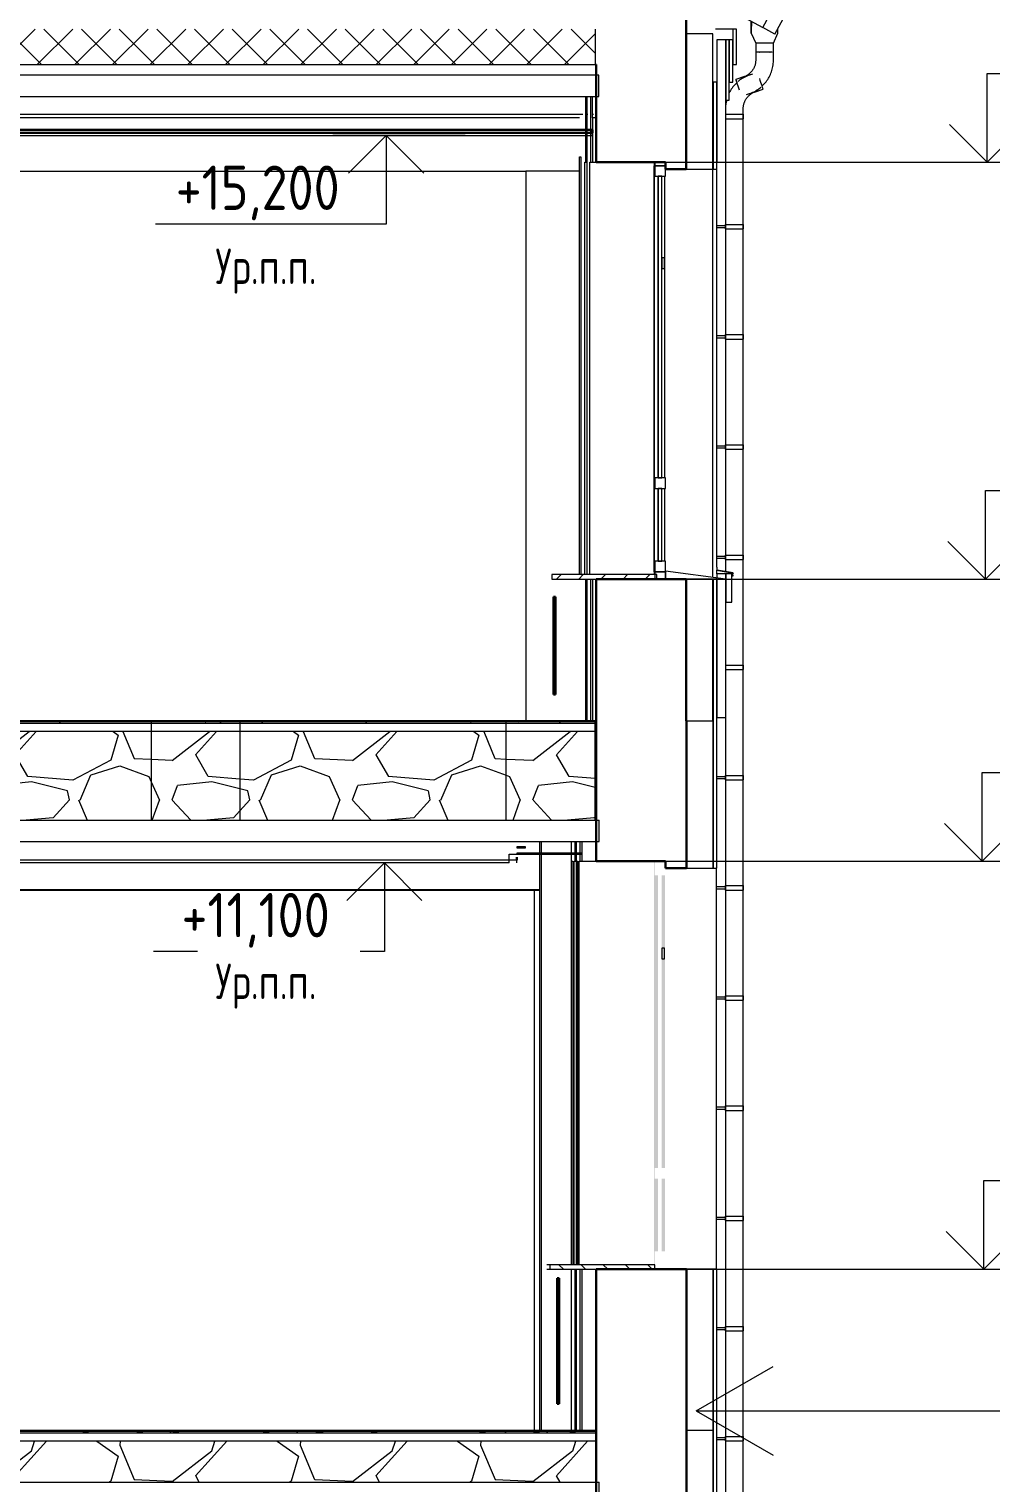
# Model space of a CAD drawing. Header units: millimetres. Extents: x -3929 to 624051, y 52832 to 514950.
# Drawn here: x 608734 to 614151, y 120351 to 128546 of the extents above; entities that cross this region are included whole.
import ezdxf

# ---------------------------------------------------------------- set-up
doc = ezdxf.new("R2010")
doc.units = ezdxf.units.MM
for name, color, linetype, lineweight in [('_ Окна', 7, 'Continuous', 9), ('Аннотация', 7, 'Continuous', 18), ('Антураж', 7, 'Continuous', 18), ('Каркас', 7, 'Continuous', 18), ('Обобщенные модели', 7, 'Continuous', 18), ('Ограждение', 7, 'Continuous', 9), ('Окна', 7, 'Continuous', 9), ('Отметки', 7, 'Continuous', 9), ('Перекрытие', 7, 'Continuous', 18), ('Потолки', 7, 'Continuous', 9), ('Стены внутренние', 7, 'Continuous', 18), ('Стены наружные', 7, 'Continuous', 18), ('Стены несущие', 7, 'Continuous', 30), ('Стены отделка', 7, 'Continuous', 30), ('Стены штриховка', 7, 'Continuous', 9), ('ШТРИХОВКА', 252, 'Continuous', 15)]:
    doc.layers.add(name, color=color, linetype=linetype, lineweight=lineweight)
doc.layers.add('Линии', color=7, linetype='Continuous', lineweight=9, true_color=0x00a600)
doc.styles.add('GOST Common_1', font='GOST_Common.ttf', dxfattribs={"width": 0.9, "height": 250})
doc.styles.add('GOST Common_3', font='GOST_Common.ttf', dxfattribs={"width": 0.8, "height": 350})
pattern_1 = [(228.013, (581522.45, 122161.93), (-8127.96659, -9144.02968), [136.69, -13532.193]), (184.97, (581431.013, 122060.333), (12191.995474, 1016.05502), [234.562, -23221.62]), (132.51, (581197.333, 122040.01), (10159.91241, -11176.07977), [165.393, -16373.89]), (267.274, (580801.093, 121786.013), (1015.889526, 20320.00577), [213.602, -21146.575]), (292.834, (580790.933, 121572.653), (-5080.074175, 12191.97012), [209.453, -20735.923]), (357.274, (580872.213, 121379.613), (-20320.00577, 1015.889526), [213.602, -21146.575]), (37.694, (581085.573, 121369.453), (-13208.042725, -10159.944606), [282.477, -27965.247]), (72.255, (581309.093, 121542.173), (7112.12749, 22351.9589), [266.688, -26402.102]), (121.43, (581390.373, 121796.173), (-8128.10005, 13207.93827), [214.325, -21218.218]), (175.236, (581278.61, 121979.05), (11175.99406, -1016.06972), [244.685, -11989.575]), (222.397, (581034.773, 121999.373), (-12192.085586, -11175.907293), [316.431, -31326.709]), (138.814, (581806.93, 121775.85), (-7111.99222, 6096.00977), [108.002, -10692.226]), (171.469, (581725.653, 121846.973), (13207.991535, -2032.05404), [205.473, -20341.855]), (225, (581522.45, 121877.45), (1e-13, -1016), [143.684, -1293.157]), (203.199, (581451.33, 121999.37), (5079.98556, 2032.0367), [77.377, -7660.25]), (291.801, (581380.21, 121968.9), (-1015.9787, 3048.0072), [109.426, -5361.9]), (30.964, (581420.85, 121867.3), (3047.9913, 2032.0134), [177.728, -5746.52]), (161.565, (581573.25, 121958.73), (2031.999, -1016.0024), [128.515, -3084.36]), (16.39, (580790.933, 121968.89), (10159.97517, 3048.08119), [180.035, -17823.53]), (70.346, (580963.65, 122019.69), (-4064.03389, -11175.98797), [151.04, -14952.887]), (293.199, (581573.25, 122161.93), (-2032.0367, 5079.98556), [154.752, -7582.873]), (343.61, (581634.213, 122019.69), (-10159.97517, 3048.08119), [180.035, -17823.53]), (339.444, (580790.93, 121338.97), (-5080.0015, 2031.99615), [173.614, -8507.094]), (294.775, (580953.49, 121278.01), (-5079.97321, 11176.01259), [145.47, -14401.437]), (66.801, (581583.41, 121145.93), (2032.0367, 5079.98556), [154.752, -7582.873]), (17.354, (581644.373, 121288.17), (-13208.00149, -4063.99474), [170.313, -16860.95]), (69.444, (581085.57, 121145.93), (-2031.99615, -5080.0015), [86.807, -8593.9]), (101.31, (581522.45, 121145.93), (-1016.0048, 4063.999), [51.806, -5128.797]), (165.964, (581512.3, 121196.73), (3048.0036, -1015.9877), [209.453, -3979.62]), (186.009, (581309.093, 121247.53), (10159.99987, 1015.99979), [194.107, -19216.546]), (303.69, (581420.85, 121775.85), (-1015.9976, 2032.0017), [146.53, -3516.71]), (353.157, (581502.133, 121653.933), (17271.99206, -2032.068835), [255.823, -25326.404]), (60.945, (581756.13, 121623.45), (-4064.04974, -7111.97225), [104.603, -10355.757]), (90, (581806.9, 121714.9), (-1016, 1016), [60.96, -955.04]), (120.256, (581288.77, 121278.01), (4063.94492, -7112.03103), [141.147, -13973.576]), (48.013, (581217.65, 121399.93), (8127.96659, 9144.02968), [273.377, -13395.505]), (0, (581400.5, 121603.1), (1016, 1016), [264.16, -751.84]), (325.305, (581664.69, 121603.13), (-10160.01873, 7111.97318), [160.644, -15903.726]), (254.055, (581796.77, 121511.69), (-1015.9713, -4064.0072), [147.932, -7248.66]), (207.646, (581756.133, 121369.453), (-19303.995784, -10160.00796), [240.858, -23844.986]), (175.426, (581542.773, 121257.693), (-13207.99929, 1016.01778), [254.812, -25226.339])]
pattern_2 = [(0, (580790.93, 121145.93), (406.4, 101.6), [33.528, -271.272, 33.528, -271.272, -1625.6]), (0, (580790.93, 121145.93), (406.4, 101.6), [-609.6, 33.528, -576.072, 33.528, -271.272, -711.2]), (0, (580790.93, 121145.93), (406.4, 101.6), [-1524, 33.528, -169.672, 33.528, -474.472]), (120, (580943.33, 121196.73), (-291.18818, 301.15272), [33.528, -271.272, 33.528, -271.272, -1625.6]), (120, (580943.33, 121196.73), (-291.18818, 301.15272), [-609.6, 33.528, -576.072, 33.528, -271.272, -711.2]), (120, (580943.33, 121196.73), (-291.18818, 301.15272), [-1524, 33.528, -169.672, 33.528, -474.472]), (240, (580994.13, 121399.93), (-115.21182, -402.75272), [33.528, -271.272, 33.528, -271.272, -1625.6]), (240, (580994.13, 121399.93), (-115.21182, -402.75272), [-609.6, 33.528, -576.072, 33.528, -271.272, -711.2]), (240, (580994.13, 121399.93), (-115.21182, -402.75272), [-1524, 33.528, -169.672, 33.528, -474.472])]
pattern_3 = [(0, (580790.93, 121145.93), (0, 124.95), []), (315, (580790.93, 121145.93), (124.95, 0), [176.706, -176.706]), (45, (580790.93, 121145.93), (124.95, 0), [176.706, -176.706])]

# ---------------------------------------------------------------- blocks, each defined once
blk = doc.blocks.new('Водосток - Тип 1 _карниз больше 490мм_-5168659-Разрез 1-1')
at = {"layer": 'Обобщенные модели'}
for p, q in [((55953.4, 15777.7), (55978.4, 15719.8)), ((56078.4, 15719.8), (56103.4, 15777.7)), ((55978.4, 15719.8), (55978.4, 15669.8)), ((56078.4, 15719.8), (55978.4, 15719.8)), ((55978.4, 15669.8), (55978.4, 15625.1)), ((55983.2, 15669.8), (55978.4, 15669.8)), ((55997.3, 15669.8), (55985.3, 15669.8)), ((55997.5, 15669.8), (55999.2, 15669.8)), ((56017.6, 15669.8), (55999.1, 15669.8)), ((56017.7, 15669.8), (56019.2, 15669.8)), ((56038.4, 15669.8), (56019.2, 15669.8)), ((56038.3, 15669.8), (56039.9, 15669.8)), ((56058.3, 15669.8), (56039.9, 15669.8)), ((56058.2, 15669.8), (56059.9, 15669.8)), ((56071.9, 15669.8), (56060.1, 15669.8)), ((56072.3, 15669.8), (56073.6, 15669.8)), ((56078.4, 15669.8), (56074, 15669.8)), ((56078.4, 15669.8), (56078.4, 15719.8)), ((56078.4, 15625.1), (56078.4, 15669.8)), ((55960.6, 15546.6), (55866.8, 15516.2)), ((55909.3, 15530), (55866.8, 15516.2)), ((55960.6, 15546.6), (55946.6, 15542.1)), ((55926.7, 15430.5), (56020, 15460.8)), ((55926.7, 15430.5), (55940.2, 15434.9)), ((55977.5, 15447), (56020, 15460.8)), ((55908.4, 15307.2), (55908.4, 15351.9)), ((55808.3, 15319.7), (55910.4, 15319.7)), ((55808.3, 15294.7), (55910.4, 15294.7)), ((55908.4, 4777.6), (55908.4, 15307.2)), ((55910.4, 15294.7), (55910.4, 15319.7)), ((55808.4, 15050), (55808.4, 12742.3)), ((55808.4, 14691.1), (55756.7, 14691.1)), ((55756.7, 14681.1), (55808.4, 14681.1)), ((55806.4, 14698.6), (55806.4, 14673.6)), ((55806.4, 14698.6), (55910.4, 14698.6)), ((55806.4, 14673.6), (55910.4, 14673.6)), ((55910.4, 14673.6), (55910.4, 14698.6)), ((55808.4, 14070), (55756.7, 14070)), ((55756.7, 14060), (55808.4, 14060)), ((55806.4, 14077.5), (55806.4, 14052.5)), ((55806.4, 14077.5), (55910.4, 14077.5)), ((55806.4, 14052.5), (55910.4, 14052.5)), ((55910.4, 14052.5), (55910.4, 14077.5)), ((55808.4, 13448.9), (55756.7, 13448.9)), ((55806.4, 13456.4), (55806.4, 13431.4)), ((55806.4, 13456.4), (55910.4, 13456.4)), ((55910.4, 13431.4), (55910.4, 13456.4)), ((55756.7, 13438.9), (55808.4, 13438.9)), ((55806.4, 13431.4), (55910.4, 13431.4)), ((55808.4, 12827.8), (55756.7, 12827.8)), ((55756.7, 12817.8), (55808.4, 12817.8)), ((55806.4, 12835.3), (55806.4, 12810.3)), ((55806.4, 12835.3), (55910.4, 12835.3)), ((55806.4, 12810.3), (55910.4, 12810.3)), ((55910.4, 12810.3), (55910.4, 12835.3)), ((55808.3, 12214.2), (55910.4, 12214.2)), ((55910.4, 12189.2), (55910.4, 12214.2)), ((55808.3, 12189.2), (55910.4, 12189.2)), ((55808.4, 11920), (55808.4, 4792)), ((55808.4, 11585.6), (55759.5, 11585.6)), ((55759.5, 11575.6), (55808.4, 11575.6)), ((55806.4, 11593.1), (55806.4, 11568.1)), ((55806.4, 11593.1), (55910.4, 11593.1)), ((55806.4, 11568.1), (55910.4, 11568.1)), ((55910.4, 11568.1), (55910.4, 11593.1)), ((55808.4, 10964.5), (55756.6, 10964.5)), ((55756.6, 10954.5), (55808.4, 10954.5)), ((55806.4, 10972), (55806.4, 10947)), ((55806.4, 10972), (55910.4, 10972)), ((55806.4, 10947), (55910.4, 10947)), ((55910.4, 10947), (55910.4, 10972)), ((55808.4, 10343.3), (55756.6, 10343.3)), ((55756.6, 10333.3), (55808.4, 10333.3)), ((55806.4, 10350.8), (55806.4, 10325.8)), ((55806.4, 10350.8), (55910.4, 10350.8)), ((55806.4, 10325.8), (55910.4, 10325.8)), ((55910.4, 10325.8), (55910.4, 10350.8)), ((55808.4, 9722.2), (55756.6, 9722.2)), ((55756.6, 9712.2), (55808.4, 9712.2)), ((55806.4, 9729.7), (55806.4, 9704.7)), ((55806.4, 9729.7), (55910.4, 9729.7)), ((55806.4, 9704.7), (55910.4, 9704.7)), ((55910.4, 9704.7), (55910.4, 9729.7)), ((55808.4, 9101.1), (55756.6, 9101.1)), ((55806.4, 9108.6), (55806.4, 9083.6)), ((55806.4, 9108.6), (55910.4, 9108.6)), ((55910.4, 9083.6), (55910.4, 9108.6)), ((55756.6, 9091.1), (55808.4, 9091.1)), ((55806.4, 9083.6), (55910.4, 9083.6)), ((55808.4, 8480), (55759.5, 8480)), ((55759.5, 8470), (55808.4, 8470)), ((55806.4, 8487.5), (55806.4, 8462.5)), ((55806.4, 8487.5), (55910.4, 8487.5)), ((55806.4, 8462.5), (55910.4, 8462.5)), ((55910.4, 8462.5), (55910.4, 8487.5)), ((55808.4, 7858.9), (55759.5, 7858.9)), ((55759.5, 7848.9), (55808.4, 7848.9)), ((55806.4, 7866.4), (55806.4, 7841.4)), ((55806.4, 7866.4), (55910.4, 7866.4)), ((55806.4, 7841.4), (55910.4, 7841.4)), ((55910.4, 7841.4), (55910.4, 7866.4))]:
    blk.add_line(p, q, dxfattribs=at)
at = {"layer": 'Обобщенные модели', "flags": 128}
for points in [[(55978.4, 15625.1), (55978.3, 15621.1), (55978.1, 15617.1), (55977.7, 15613.1), (55977.1, 15609.2), (55976.4, 15605.2), (55975.5, 15601.3), (55974.5, 15597.4), (55973.3, 15593.6), (55972, 15589.9), (55970.5, 15586.1), (55968.9, 15582.5), (55967.1, 15578.9), (55965.2, 15575.4), (55963.1, 15572), (55960.9, 15568.6), (55958.6, 15565.4), (55956.1, 15562.2), (55953.6, 15559.1), (55950.9, 15556.2), (55948.1, 15553.3), (55945.1, 15550.6), (55942.1, 15548), (55939, 15545.5), (55935.7, 15543.2), (55932.4, 15540.9), (55929, 15538.8), (55925.5, 15536.9), (55922, 15535.1), (55918.3, 15533.4), (55914.6, 15531.9), (55910.9, 15530.5), (55909.3, 15530)], [(56015.3, 15479.3), (56021, 15484.9), (56026.5, 15490.7), (56031.8, 15496.8), (56036.8, 15503), (56041.6, 15509.4), (56046.1, 15516), (56050.3, 15522.8), (56054.2, 15529.8), (56057.9, 15536.9), (56061.3, 15544.1), (56064.4, 15551.5), (56067.2, 15559), (56069.7, 15566.6), (56071.8, 15574.3), (56073.7, 15582.1), (56075.3, 15589.9), (56076.5, 15597.8), (56077.5, 15605.8), (56078.1, 15613.8), (56078.4, 15621.8), (56078.4, 15625.1)], [(55872.7, 15498.8), (55871.5, 15497.7), (55865.7, 15492.1), (55860.2, 15486.2), (55855, 15480.2), (55850, 15474), (55845.2, 15467.5), (55840.7, 15460.9), (55836.5, 15454.1), (55832.6, 15447.2), (55829.5, 15441.3)], [(55946.6, 15542.1), (55939, 15539.5), (55931.6, 15536.5), (55924.3, 15533.3), (55917.1, 15529.8), (55910, 15526), (55903.1, 15522), (55896.4, 15517.6), (55889.9, 15513), (55883.5, 15508.1), (55879.5, 15504.8)], [(55908.4, 15351.9), (55908.5, 15355.9), (55908.7, 15359.9), (55909.1, 15363.9), (55909.7, 15367.8), (55910.4, 15371.8), (55911.3, 15375.7), (55912.3, 15379.5), (55913.5, 15383.3), (55914.8, 15387.1), (55916.3, 15390.8), (55917.9, 15394.5), (55919.7, 15398.1), (55921.6, 15401.6), (55923.7, 15405), (55925.9, 15408.3), (55928.2, 15411.6), (55930.6, 15414.8), (55933.2, 15417.8), (55935.9, 15420.8), (55938.7, 15423.6), (55941.6, 15426.3), (55944.7, 15429), (55947.8, 15431.4), (55951, 15433.8), (55954.4, 15436), (55957.8, 15438.1), (55961.3, 15440.1), (55964.8, 15441.9), (55968.5, 15443.6), (55972.2, 15445.1), (55975.9, 15446.5), (55977.5, 15447)], [(55940.2, 15434.9), (55947.8, 15437.5), (55955.2, 15440.4), (55962.5, 15443.6), (55969.7, 15447.1), (55976.8, 15450.9), (55983.6, 15455), (55990.4, 15459.4), (55996.9, 15464), (56003.2, 15468.8), (56007.7, 15472.5)], [(55814.3, 15400), (55813.1, 15394.9), (55811.5, 15387), (55810.3, 15379.1), (55809.5, 15372.7)]]:
    blk.add_lwpolyline(points, dxfattribs=at)
at = {"layer": 'Обобщенные модели'}
for centre, start_param, end_param in [((55882.2, 15468.6), 0, 0.910772), ((55882.2, 15468.6), 0, 0.910772), ((55882.2, 15468.6), 4.44809, 6.280686), ((55882.2, 15468.6), 4.44809, 6.280686), ((56004.5, 15508.4), 3.141593, 4.971689), ((56004.5, 15508.4), 3.141593, 4.971689)]:
    blk.add_ellipse(centre, major_axis=(-15.5, 47.6), ratio=0.007692, start_param=start_param, end_param=end_param, dxfattribs=at)
for points, knots in [([(55953.4, 15777.7), (55953.4, 15778.1), (55953.3, 15779.2), (55953.3, 15781.2), (55953.2, 15782.6), (55953.2, 15783.8), (55953.2, 15785.1), (55953.2, 15787.1), (55953.2, 15789.9), (55953.1, 15792.9), (55953.1, 15795.4), (55953.1, 15797.3), (55953.1, 15799.2), (55953.1, 15801.8), (55953, 15805.1), (55953, 15809.3), (55953, 15813.5), (55953, 15817.7), (55952.9, 15822.1), (55952.9, 15826.4), (55952.9, 15832.3), (55952.8, 15838.1), (55952.8, 15842.4), (55952.8, 15843.6)], [-0.9966105, -0.9966105, -0.9966105, -0.9966105, -0.9375, -0.90625, -0.890625, -0.875, -0.859375, -0.84375, -0.8125, -0.78125, -0.765625, -0.75, -0.734375, -0.71875, -0.6875, -0.65625, -0.625, -0.59375, -0.5625, -0.53125, -0.5, -0.4375, -0.4112337, -0.4112337, -0.4112337, -0.4112337]), ([(55954, 15843), (55954, 15841.9), (55953.9, 15837.9), (55953.9, 15832.3), (55953.9, 15826.4), (55953.9, 15822.1), (55953.8, 15817.7), (55953.8, 15813.5), (55953.8, 15809.3), (55953.7, 15805.1), (55953.7, 15801.8), (55953.7, 15799.2), (55953.7, 15797.3), (55953.7, 15795.4), (55953.7, 15792.9), (55953.6, 15789.9), (55953.6, 15787.1), (55953.6, 15785.1), (55953.6, 15783.8), (55953.5, 15782.6), (55953.5, 15781.2), (55953.5, 15779.1), (55953.4, 15778), (55953.4, 15777.6)], [-0.5844348, -0.5844348, -0.5844348, -0.5844348, -0.5625, -0.5, -0.46875, -0.4375, -0.40625, -0.375, -0.34375, -0.3125, -0.28125, -0.265625, -0.25, -0.234375, -0.21875, -0.1875, -0.15625, -0.140625, -0.125, -0.109375, -0.09375, -0.0625, 0, 0, 0, 0]), ([(56103.4, 15777.6), (56103.4, 15778), (56103.5, 15779.1), (56103.5, 15781.2), (56103.5, 15782.6), (56103.6, 15783.8), (56103.6, 15785.1), (56103.6, 15787.1), (56103.6, 15789.9), (56103.6, 15792.9), (56103.7, 15795.4), (56103.7, 15797.3), (56103.7, 15799.2), (56103.7, 15801.4), (56103.7, 15803), (56103.7, 15803.9)], [-1, -1, -1, -1, -0.9375, -0.90625, -0.890625, -0.875, -0.859375, -0.84375, -0.8125, -0.78125, -0.765625, -0.75, -0.734375, -0.71875, -0.6968623, -0.6968623, -0.6968623, -0.6968623])]:
    blk.add_open_spline(points, degree=3, knots=knots, dxfattribs=at)
blk = doc.blocks.new('окно трехпол с фрамугой - 1800 и 1820х2300_h___нов_ ок15-4643953-Разрез 1-1')
at = {"layer": 'Окна', "lineweight": 18, "true_color": 0x383e42}
for points in [[(55406.6, 8835), (55409.5, 8835), (55409.5, 8850), (55406.7, 8850), (55406.7, 11090), (55409.5, 11090), (55409.5, 11110), (55406.5, 11110), (55406.5, 8835)], [(55409.5, 8850), (55409.5, 8910), (55407.2, 8910), (55407.2, 9320), (55409.5, 9320), (55409.5, 9380), (55407.2, 9380), (55407.2, 11030), (55409.5, 11030), (55409.5, 11090), (55406.7, 11090), (55406.7, 8850)]]:
    blk.add_hatch(color=250, dxfattribs=at).paths.add_polyline_path(points)
h = blk.add_hatch(color=250, dxfattribs=at)
h.paths.add_polyline_path([(55407.2, 8910), (55427.2, 8910), (55427.2, 9320), (55407.2, 9320), (55407.2, 9066.6)])
h.paths.add_polyline_path([(55449.5, 8910), (55467.2, 8910), (55467.2, 9320), (55449.5, 9320), (55449.5, 9030.8)])
h.paths.add_polyline_path([(55427.2, 9380), (55427.2, 11030), (55407.2, 11030), (55407.2, 9380), (55409.5, 9380)])
h.paths.add_polyline_path([(55467.2, 9380), (55467.2, 11030), (55449.5, 11030), (55449.5, 10620.1), (55465.5, 10620.1), (55465.5, 10560), (55449.5, 10560), (55449.5, 9380)])
blk = doc.blocks.new('окно трехпол с фрамугой - 1800-2290_h___нов_ ок-19-2116869-Разрез 1-1')
at = {"layer": '_ Окна'}
for p, q in [((55409.5, 15050), (55409.5, 15030)), ((55469.5, 15050), (55409.5, 15050)), ((55409.5, 15030), (55469.5, 15030)), ((55469.5, 15030), (55469.5, 15050)), ((55429.5, 14970), (55429.5, 13270)), ((55449.5, 14970), (55429.5, 14970)), ((55449.5, 13270), (55449.5, 14970)), ((55429.5, 13270), (55449.5, 13270)), ((55429.5, 13210), (55429.5, 12800)), ((55449.5, 13210), (55429.5, 13210)), ((55449.5, 12800), (55449.5, 13210)), ((55429.5, 12800), (55449.5, 12800)), ((55409.5, 12740), (55409.5, 12700)), ((55469.5, 12740), (55409.5, 12740)), ((55809.5, 12700), (55469.5, 12745)), ((55469.5, 12745), (55469.5, 12700)), ((55469.5, 12700), (55469.5, 12740)), ((55409.5, 12700), (55469.5, 12700)), ((55469.5, 12700), (55809.5, 12700))]:
    blk.add_line(p, q, dxfattribs=at)
at = {"layer": '_ Окна', "lineweight": 18}
for p, q in [((55469.5, 15030), (55409.5, 15030)), ((55409.5, 15030), (55409.5, 14970)), ((55469.5, 14970), (55469.5, 15030)), ((55409.5, 14970), (55469.5, 14970)), ((55469.5, 13270), (55409.5, 13270)), ((55409.5, 13270), (55409.5, 13210)), ((55409.5, 13210), (55469.5, 13210)), ((55469.5, 13210), (55469.5, 13270)), ((55469.5, 12800), (55409.5, 12800)), ((55409.5, 12800), (55409.5, 12740)), ((55469.5, 12740), (55469.5, 12800)), ((55409.5, 12740), (55469.5, 12740))]:
    blk.add_line(p, q, dxfattribs=at)
at = {"layer": 'Окна'}
for p, q in [((55406.5, 15050), (55406.5, 12725)), ((55406.7, 15030), (55409.5, 15030)), ((55406.7, 15030), (55406.7, 12740)), ((55406.7, 12740), (55406.7, 15030)), ((55406.7, 15030), (55409.5, 15030)), ((55407.2, 14970), (55407.2, 13270)), ((55409.5, 14970), (55407.2, 14970)), ((55427.2, 14970), (55427.2, 13270)), ((55467.2, 13270), (55467.2, 14970)), ((55409.5, 13270), (55407.2, 13270)), ((55407.2, 13210), (55407.2, 12800)), ((55409.5, 13210), (55407.2, 13210)), ((55427.2, 13210), (55427.2, 12800)), ((55467.2, 12800), (55467.2, 13210)), ((55407.2, 12800), (55409.5, 12800)), ((55409.5, 12740), (55406.7, 12740)), ((55409.5, 12740), (55406.7, 12740))]:
    blk.add_line(p, q, dxfattribs=at)
blk = doc.blocks.new('Окна 4 - Окна 3-2466859-Разрез 1-1')
at = {"layer": '_ Окна', "lineweight": 18}
for p, q in [((55465.5, 10620.1), (55449.5, 10620.1)), ((55449.5, 10620.1), (55449.5, 10560)), ((55465.5, 10560), (55465.5, 10620.1)), ((55449.5, 10560), (55465.5, 10560))]:
    blk.add_line(p, q, dxfattribs=at)
blk = doc.blocks.new('Окна 23 - Окна 3-2506946-Разрез 1-1')
at = {"layer": '_ Окна', "lineweight": 18}
for p, q in [((55465.5, 14510.1), (55449.5, 14510.1)), ((55449.5, 14510.1), (55449.5, 14450)), ((55465.5, 14450), (55465.5, 14510.1)), ((55449.5, 14450), (55465.5, 14450))]:
    blk.add_line(p, q, dxfattribs=at)
blk = doc.blocks.new('Ограждение - Ограждение-4668558-Разрез 1-1')
at = {"layer": 'Ограждение', "true_color": 0x373f43}
for points in [[(55759.5, 12750), (55759.5, 12767.4), (55756.7, 12767.2), (55756.7, 12750)], [(55851.3, 12717.7), (55848.4, 12718.7), (55844.5, 12717.7)]]:
    blk.add_hatch(color=149, dxfattribs=at).paths.add_polyline_path(points)
at = {"layer": 'Ограждение', "lineweight": 18}
for p, q in [((55760.5, 12767.4), (55759.5, 12767.4)), ((55759.5, 12767.4), (55759.5, 12750)), ((55759.5, 12750), (55851, 12733.9)), ((55760.5, 12750.7), (55760.5, 12767.4)), ((55852.3, 12734.6), (55760.5, 12750.7)), ((55851, 12733.9), (55846.7, 12721.5)), ((55846.7, 12721.5), (55851, 12720)), ((55848, 12722.1), (55852.3, 12734.6)), ((55852.3, 12720.6), (55848, 12722.1)), ((55848.8, 12719.7), (55848.4, 12718.7)), ((55848.4, 12718.7), (55851.3, 12717.7)), ((55850.7, 12719), (55848.8, 12719.7)), ((55851, 12720), (55850.7, 12719)), ((55851.3, 12717.7), (55852.3, 12720.6))]:
    blk.add_line(p, q, dxfattribs=at)
at = {"layer": 'Ограждение'}
for p, q in [((55844.5, 12720), (55851, 12720)), ((55844.5, 12717.7), (55851.3, 12717.7)), ((55848.5, 12719), (55850.7, 12719)), ((55849.2, 12720.6), (55852.3, 12720.6))]:
    blk.add_line(p, q, dxfattribs=at)
blk = doc.blocks.new('Антураж 16 - Антураж 16-5664382-Разрез 1-1')
at = {"layer": 'Антураж'}
for p, q in [((54456.5, 16662.5), (54454.1, 16658.1)), ((55636.4, 16015.6), (54454.1, 16658.1)), ((54456.5, 16662.5), (55639, 16019.9)), ((55628.8, 16025.5), (55698, 16152.9)), ((55708, 16147.4), (55636.4, 16015.6)), ((55698, 16152.9), (55642.9, 16182.8)), ((55708, 16147.4), (55698, 16152.9)), ((55721.6, 16140.1), (55708, 16147.4)), ((55642.8, 16017.8), (55709.6, 16140.9)), ((55711.2, 16134.3), (55708.8, 16129.9)), ((55708.8, 16129.9), (55714.4, 16126.9)), ((55709.6, 16140.9), (55715.2, 16137.8)), ((55712.8, 16133.4), (55711.2, 16134.3)), ((55715.2, 16137.8), (55712.8, 16133.4)), ((55714.4, 16126.9), (55721.6, 16140.1)), ((55869.1, 16042.8), (55714.4, 16126.9)), ((55876.3, 16056), (55721.6, 16140.1)), ((55636.4, 16015.6), (55644.4, 16011.3)), ((55646.8, 16015.7), (55642.8, 16017.8)), ((55644.4, 16011.3), (55646.8, 16015.7)), ((55644.4, 16011.3), (55799.1, 15927.2)), ((55801.5, 15931.6), (55646.8, 16015.7)), ((55859.6, 16048), (55797.5, 15933.8)), ((55876.3, 16056), (55869.1, 16042.8)), ((56090, 15939.9), (55876.3, 16056)), ((55801.5, 15931.6), (55799.1, 15927.2)), ((55799.1, 15927.2), (56018.4, 15808.1)), ((56018.4, 15808.1), (56090, 15939.9)), ((56085.9, 15771.4), (56157.5, 15903.2)), ((56090, 15939.9), (56157.5, 15903.2)), ((56085.9, 15771.4), (56018.4, 15808.1))]:
    blk.add_line(p, q, dxfattribs=at)
blk = doc.blocks.new('Высотные отметки - Стрелка вниз-12094-Разрез 1-1')
at = {"layer": 'Аннотация', "lineweight": 5}
for p, q in [((-1155.9, 15420), (-1755.9, 15420)), ((-1455.9, 15420), (-1668, 15207.9)), ((-1455.9, 15420), (-1455.9, 14920)), ((-1455.9, 15420), (-1243.8, 15207.9)), ((-1455.9, 14920), (-2755.9, 14920))]:
    blk.add_line(p, q, dxfattribs=at)
blk = doc.blocks.new('ADSK_Обозначение_ФлажокПирогаКонструкции - Разрез Фасад-5068255-Разрез 1-1')
at = {"layer": 'Аннотация', "lineweight": 5}
for q in [(56076.5, 8261.4), (56076.5, 7761.4), (58643.5, 8011.4)]:
    blk.add_line((55643.5, 8011.4), q, dxfattribs=at)
blk = doc.blocks.new('Высотные отметки - Стрелка вверх-12093-Разрез 1-1')
at = {"layer": 'Аннотация', "lineweight": 5}
for p, q in [((-8716.5, 340), (-10016.5, 340)), ((-8716.5, -160), (-8716.5, 340)), ((-8716.5, -160), (-8928.6, 52.1)), ((-8716.5, -160), (-8504.4, 52.1)), ((-8416.5, -160), (-9016.5, -160))]:
    blk.add_line(p, q, dxfattribs=at)

msp = doc.modelspace()

# ---------------------------------------------------------------- hatches: boundary and pattern name
at = {"layer": 'ШТРИХОВКА'}
h = msp.add_hatch(dxfattribs=at)
h.set_pattern_fill('FP_27', color=252, style=0, pattern_type=2)
h.set_pattern_definition([(45, (580790.93, 121145.93), (-106.066, 106.066), []), (135, (580790.93, 121145.93), (-106.066, -106.066), [])])
h.paths.add_polyline_path([(605578.698, 128345.933), (611925.269, 128345.933), (611925.269, 128545.933), (605578.698, 128545.933), (605578.698, 128497.428)])
h = msp.add_hatch(dxfattribs=at)
h.set_pattern_fill('FP_41', color=252, style=0, pattern_type=2)
h.set_pattern_definition(pattern_3)
h.paths.add_polyline_path([(612250.716, 125445.933), (612269.764, 125445.933), (612269.764, 125470.933), (611678.287, 125470.933), (611678.287, 125445.933), (612120.333, 125445.933)])
for points in [[(611687.661, 124795.933), (611699.661, 124795.933), (611699.661, 125345.933), (611687.661, 125345.933), (611687.661, 124868.477)], [(611708.52, 120795.933), (611720.52, 120795.933), (611720.52, 121505.933), (611708.52, 121505.933), (611708.52, 120857.53)]]:
    msp.add_hatch(color=252, dxfattribs=at).paths.add_polyline_path(points)
h = msp.add_hatch(dxfattribs=at)
h.set_pattern_fill('FP_29', color=252, style=0, pattern_type=2)
h.set_pattern_definition(pattern_2)
h.paths.add_polyline_path([(609251.906, 124630.933), (609421.76, 124630.933), (609421.76, 124640.933), (607921.76, 124640.933), (607921.76, 124630.933), (608730.374, 124630.933)])
h.paths.add_polyline_path([(611921.76, 124630.933), (611921.76, 124640.933), (611421.76, 124640.933), (611421.76, 124630.933), (611859.567, 124630.933)])
h.paths.add_polyline_path([(605861.947, 124630.933), (605921.76, 124630.933), (605921.76, 124640.933), (605771.974, 124640.933), (605771.974, 124630.933)])
h = msp.add_hatch(dxfattribs=at)
h.set_pattern_fill('FP_38', color=252, style=0, pattern_type=2)
h.set_pattern_definition(pattern_1)
h.paths.add_polyline_path([(605771.974, 124085.933), (605921.76, 124085.933), (605921.76, 124585.933), (605771.974, 124585.933), (605771.974, 124104.487)])
h.paths.add_polyline_path([(609382.289, 124085.933), (609421.76, 124085.933), (609421.76, 124585.933), (607921.76, 124585.933), (607921.76, 124085.933), (609251.906, 124085.933)])
h.paths.add_polyline_path([(611921.76, 124085.933), (611921.76, 124585.933), (611421.76, 124585.933), (611421.76, 124085.933), (611859.567, 124085.933)])
h = msp.add_hatch(dxfattribs=at)
h.set_pattern_fill('FP_29', color=252, style=0, pattern_type=2)
h.set_pattern_definition(pattern_2)
h.paths.add_polyline_path([(607165.777, 124630.933), (607421.76, 124630.933), (607421.76, 124640.933), (605921.76, 124640.933), (605921.76, 124630.933), (606644.245, 124630.933)])
h.paths.add_polyline_path([(609921.76, 124630.933), (609921.76, 124640.933), (609421.76, 124640.933), (609421.76, 124630.933), (609773.438, 124630.933)])
h = msp.add_hatch(dxfattribs=at)
h.set_pattern_fill('FP_38', color=252, style=0, pattern_type=2)
h.set_pattern_definition(pattern_1)
h.paths.add_polyline_path([(609512.672, 124085.933), (609921.76, 124085.933), (609921.76, 124585.933), (609421.76, 124585.933), (609421.76, 124085.933)])
h.paths.add_polyline_path([(605992.33, 124085.933), (607421.76, 124085.933), (607421.76, 124585.933), (605921.76, 124585.933), (605921.76, 124085.933)])
h = msp.add_hatch(dxfattribs=at)
h.set_pattern_fill('FP_29', color=252, style=0, pattern_type=2)
h.set_pattern_definition(pattern_2)
h.paths.add_polyline_path([(609921.76, 124630.933), (611421.76, 124630.933), (611421.76, 124640.933), (609921.76, 124640.933)])
h.paths.add_polyline_path([(607426.543, 124630.933), (607921.76, 124630.933), (607921.76, 124640.933), (607421.76, 124640.933), (607421.76, 124630.933)])
h = msp.add_hatch(dxfattribs=at)
h.set_pattern_fill('FP_38', color=252, style=0, pattern_type=2)
h.set_pattern_definition(pattern_1)
h.paths.add_polyline_path([(607421.76, 124085.933), (607921.76, 124085.933), (607921.76, 124585.933), (607421.76, 124585.933), (607421.76, 124104.487)])
h.paths.add_polyline_path([(609921.76, 124085.933), (611421.76, 124085.933), (611421.76, 124585.933), (609921.76, 124585.933), (609921.76, 124104.487)])
h = msp.add_hatch(dxfattribs=at)
h.set_pattern_fill('FP_41', color=252, style=0, pattern_type=2)
h.set_pattern_definition(pattern_3)
h.paths.add_polyline_path([(612250.716, 121555.933), (612257.854, 121555.933), (612257.854, 121580.933), (611667.835, 121580.933), (611667.835, 121555.933), (612120.333, 121555.933)])
h = msp.add_hatch(dxfattribs=at)
h.set_pattern_fill('FP_29', color=252, style=0, pattern_type=2)
h.set_pattern_definition(pattern_2)
h.paths.add_polyline_path([(611859.567, 120630.933), (611927.844, 120630.933), (611927.844, 120640.933), (605867.456, 120640.933), (605867.456, 120630.933), (611729.184, 120630.933)])
h = msp.add_hatch(dxfattribs=at)
h.set_pattern_fill('FP_38', color=252, style=0, pattern_type=2)
h.set_pattern_definition(pattern_1)
h.paths.add_polyline_path([(609773.438, 120355.933), (611927.844, 120355.933), (611927.844, 120585.933), (605867.456, 120585.933), (605867.456, 120355.933), (608730.374, 120355.933)])

# ---------------------------------------------------------------- linework, layer by layer
at = {"layer": 'Каркас'}
for p, q in [((605995.192, 128065.933), (611853.232, 128065.933)), ((611877.842, 128065.933), (611881.233, 128065.933)), ((611907.843, 128065.933), (611913.234, 128065.933)), ((606067.456, 123695.933), (611611.643, 123695.933))]:
    msp.add_line(p, q, dxfattribs=at)
at = {"layer": 'Линии', "color": 7, "lineweight": 18}
for p, q in [((611437.688, 123845.933), (606027.456, 123845.933)), ((611437.688, 123845.933), (611437.688, 123895.933)), ((611437.688, 123895.933), (611785.259, 123895.933))]:
    msp.add_line(p, q, dxfattribs=at)
at = {"layer": 'Отметки', "lineweight": 5}
for p, q in [((611190.748, 127945.933), (610745.414, 127945.933)), ((612096.255, 127795.933), (614129.986, 127795.933)), ((612329.601, 125445.933), (614120.784, 125445.933)), ((611026.131, 123845.933), (610735.134, 123845.933)), ((612077.85, 123855.933), (614102.379, 123855.933)), ((612434.999, 121555.933), (614111.582, 121555.933))]:
    msp.add_line(p, q, dxfattribs=at)
at = {"layer": 'Перекрытие', "lineweight": 20}
for p, q in [((611925.269, 128345.933), (611925.269, 128545.933)), ((605578.698, 128345.933), (611925.269, 128345.933)), ((611942.897, 128285.933), (605911.974, 128285.933)), ((611942.897, 128165.933), (611942.897, 128285.933)), ((605911.974, 128165.933), (611942.897, 128165.933)), ((609421.76, 124643.383), (587415.673, 124643.383)), ((611921.76, 124643.383), (609421.76, 124643.383)), ((609421.76, 124643.383), (609421.76, 124085.933)), ((609921.76, 124643.383), (609921.76, 124085.933)), ((611421.76, 124085.933), (611421.76, 124643.383)), ((611921.76, 124085.933), (611921.76, 124643.383)), ((605771.974, 124085.933), (611944.192, 124085.933)), ((611944.192, 123965.933), (611944.192, 124085.933)), ((606016.796, 123965.933), (611944.192, 123965.933)), ((611927.844, 120643.383), (556542.881, 120643.383)), ((611927.844, 120355.933), (611927.844, 120643.383)), ((605867.456, 120355.933), (611944.192, 120355.933)), ((611944.192, 120235.933), (611944.192, 120355.933))]:
    msp.add_line(p, q, dxfattribs=at)
at = {"layer": 'Перекрытие'}
for p, q in [((612269.764, 125470.933), (611678.287, 125470.933)), ((611678.287, 125470.933), (611678.287, 125445.933)), ((612269.764, 125445.933), (612269.764, 125470.933)), ((611678.287, 125445.933), (611927.844, 125445.933)), ((609421.76, 124630.933), (587415.673, 124630.933)), ((611921.76, 124585.933), (605771.974, 124585.933)), ((611921.76, 124645.933), (605911.974, 124645.933)), ((611921.76, 124640.933), (605921.76, 124640.933)), ((609421.76, 124645.933), (609421.76, 124643.383)), ((611921.76, 124630.933), (609421.76, 124630.933)), ((609921.76, 124645.933), (609921.76, 124643.383)), ((611421.76, 124643.383), (611421.76, 124645.933)), ((611921.76, 124643.383), (611921.76, 124645.933)), ((612257.854, 121580.933), (611649.765, 121580.933)), ((611649.765, 121555.933), (611927.844, 121555.933)), ((611667.835, 121580.933), (611667.835, 121555.933)), ((612257.854, 121555.933), (612257.854, 121580.933)), ((611927.844, 120640.933), (556542.881, 120640.933)), ((611927.844, 120630.933), (556542.881, 120630.933)), ((611927.844, 120645.933), (606007.456, 120645.933)), ((611927.844, 120643.383), (611927.844, 120645.933)), ((611927.844, 120585.933), (556542.881, 120585.933))]:
    msp.add_line(p, q, dxfattribs=at)
at = {"layer": 'Потолки', "lineweight": 30}
for p, q in [((611907.843, 127977.933), (605911.974, 127977.933)), ((611907.843, 127961.933), (605911.974, 127961.933)), ((611907.843, 127961.933), (611907.843, 127977.933)), ((611481.64, 123861.933), (611481.64, 123877.933))]:
    msp.add_line(p, q, dxfattribs=at)
at = {"layer": 'Потолки', "lineweight": 18}
for p, q in [((605911.974, 127945.933), (611907.843, 127945.933)), ((611907.843, 127945.933), (611907.843, 127961.933)), ((611530.847, 123935.559), (611480.847, 123935.559)), ((611480.847, 123935.559), (611480.847, 123930.559)), ((611480.847, 123930.559), (611530.847, 123930.559)), ((611530.847, 123930.559), (611530.847, 123935.559)), ((611847.841, 123900.933), (611481.64, 123900.933)), ((611481.64, 123900.933), (611481.64, 123895.933)), ((611481.64, 123895.933), (611847.841, 123895.933)), ((611481.64, 123845.933), (611481.64, 123861.933)), ((611847.841, 123895.933), (611847.841, 123900.933))]:
    msp.add_line(p, q, dxfattribs=at)
at = {"layer": 'Потолки', "color": 7, "lineweight": 18, "true_color": 0xffffff}
msp.add_line((611481.64, 123861.933), (606027.456, 123861.933), dxfattribs=at)
at = {"layer": 'Потолки'}
for p, q in [((606067.456, 123695.933), (611611.643, 123695.933)), ((611611.643, 123690.933), (606067.456, 123690.933))]:
    msp.add_line(p, q, dxfattribs=at)
at = {"layer": 'Стены внутренние'}
for p, q in [((611834.499, 125470.933), (611834.499, 127825.933)), ((611834.499, 127825.933), (611841.616, 127825.933)), ((611841.616, 127825.933), (611841.616, 125470.933)), ((611864.896, 125470.933), (611864.896, 127795.933)), ((611864.896, 127795.933), (611867.842, 127795.933)), ((611874.896, 127795.933), (611874.896, 125470.933)), ((611834.499, 127745.933), (611532.736, 127745.933)), ((611532.736, 127745.933), (611532.736, 124645.933)), ((611611.562, 123900.933), (611611.562, 123965.933)), ((611620.012, 123900.933), (611620.012, 123965.933)), ((611790.018, 123900.933), (611790.018, 123965.933)), ((611611.562, 120645.933), (611611.562, 123895.933)), ((611620.012, 120645.933), (611620.012, 123895.933)), ((611789.937, 123855.933), (611796.568, 123855.933)), ((611790.018, 121580.933), (611790.018, 123895.933)), ((611796.568, 123855.933), (611796.568, 121580.933)), ((611804.898, 121580.933), (611804.898, 123855.933)), ((611804.898, 123855.933), (611807.84, 123855.933)), ((611814.898, 123855.933), (611814.898, 121580.933)), ((611821.573, 121580.933), (611821.573, 123855.933)), ((611581.767, 120645.933), (611581.767, 123690.933)), ((611790.018, 120645.933), (611790.018, 121555.933))]:
    msp.add_line(p, q, dxfattribs=at)
at = {"layer": 'Стены наружные'}
for p, q in [((612697.866, 128545.933), (612600.813, 128545.933)), ((612587.865, 128245.933), (612585.29, 128245.933)), ((611833.67, 128045.933), (606020.999, 128045.933)), ((611892.895, 125470.933), (611892.895, 127795.933)), ((611892.895, 127795.933), (611895.843, 127795.933)), ((606443.695, 127745.933), (611532.736, 127745.933)), ((611532.456, 127745.933), (611532.456, 124645.933)), ((612582.5, 127755.933), (612582.5, 125455.907)), ((612585.29, 127755.933), (612587.865, 127755.933)), ((612605.074, 127755.933), (612605.074, 125513.109)), ((612605.074, 125495.931), (612605.074, 125475.932)), ((611817.84, 123855.933), (611824.567, 123855.933)), ((611817.873, 121580.933), (611817.873, 123855.933)), ((611821.811, 123845.933), (611821.811, 123855.933)), ((611824.567, 123855.933), (611824.567, 121580.933)), ((611832.897, 121580.933), (611832.897, 123855.933)), ((611832.897, 123855.933), (611835.841, 123855.933)), ((612604.993, 123815.933), (612604.993, 121555.933))]:
    msp.add_line(p, q, dxfattribs=at)
at = {"layer": 'Стены несущие', "lineweight": 30}
for p, q in [((612435.285, 128345.933), (612435.285, 128645.933)), ((611925.269, 128345.933), (611927.844, 128345.933)), ((611927.844, 128345.933), (611927.844, 127795.933)), ((612435.285, 127755.933), (612435.285, 128345.933)), ((611927.844, 127795.933), (611927.844, 128045.933)), ((611927.844, 127795.933), (612317.856, 127795.933)), ((612317.856, 127795.933), (612317.856, 127755.933)), ((612317.856, 127755.933), (612435.285, 127755.933)), ((612435.285, 125445.933), (611927.844, 125445.933)), ((611927.844, 125445.933), (611927.844, 123855.933)), ((611927.844, 124645.933), (611927.844, 125445.933)), ((612435.285, 124645.933), (612435.285, 125445.933)), ((611687.661, 125345.933), (611687.661, 124795.933)), ((611699.661, 125345.933), (611687.661, 125345.933)), ((611699.661, 124795.933), (611699.661, 125345.933)), ((611687.661, 124795.933), (611699.661, 124795.933)), ((612437.86, 124645.933), (612435.285, 124645.933)), ((612437.86, 123815.933), (612437.86, 124645.933)), ((611927.844, 123855.933), (612317.856, 123855.933)), ((612317.856, 123855.933), (612317.856, 123815.933)), ((612317.856, 123815.933), (612437.86, 123815.933)), ((612437.86, 121555.933), (611927.844, 121555.933)), ((611927.844, 120235.933), (611927.844, 121555.933)), ((612437.86, 121555.933), (612437.86, 119775.933)), ((611708.52, 121505.933), (611708.52, 120795.933)), ((611720.52, 121505.933), (611708.52, 121505.933)), ((611720.52, 120795.933), (611720.52, 121505.933)), ((611708.52, 120795.933), (611720.52, 120795.933))]:
    msp.add_line(p, q, dxfattribs=at)
at = {"layer": 'Стены отделка', "lineweight": 18}
for p, q in [((612435.285, 128518.277), (612435.285, 128345.933)), ((612585.29, 128518.277), (612435.285, 128518.277)), ((612585.29, 127755.933), (612585.29, 128518.277)), ((612717.866, 128545.933), (612697.866, 128545.933)), ((612697.866, 128545.933), (612697.866, 128345.933)), ((612717.866, 128345.933), (612717.866, 128545.933)), ((612607.866, 128485.933), (612607.866, 127795.933)), ((612697.866, 128485.933), (612607.866, 128485.933)), ((612657.866, 128485.933), (612657.866, 128145.933)), ((612657.867, 127795.933), (612657.867, 128485.933)), ((612677.866, 128145.933), (612677.866, 128485.933)), ((612677.866, 128485.933), (612677.866, 128245.933)), ((612697.866, 128245.933), (612697.866, 128485.933)), ((612697.866, 128345.933), (612717.866, 128345.933)), ((612587.865, 128245.933), (612587.865, 127755.933)), ((612607.866, 128245.933), (612587.865, 128245.933)), ((612607.866, 127755.933), (612607.866, 128245.933)), ((612677.866, 128245.933), (612697.866, 128245.933)), ((611867.842, 128165.933), (611867.842, 127795.933)), ((611877.842, 127795.933), (611877.842, 128165.933)), ((611895.843, 128165.933), (611895.843, 127795.933)), ((611907.843, 128045.933), (611907.843, 128165.933)), ((612657.866, 128145.933), (612677.866, 128145.933)), ((611927.844, 128045.933), (611907.843, 128045.933)), ((611867.842, 127795.933), (611877.842, 127795.933)), ((611895.843, 127795.933), (611927.844, 127795.933)), ((612607.866, 127795.933), (612657.867, 127795.933)), ((612435.285, 127755.933), (612585.29, 127755.933)), ((612587.865, 127755.933), (612607.866, 127755.933)), ((612607.865, 125475.933), (612607.865, 124665.933)), ((612692.853, 125475.933), (612607.865, 125475.933)), ((612657.852, 125475.933), (612657.852, 125315.933)), ((612657.867, 124665.933), (612657.867, 125475.933)), ((612692.853, 125315.933), (612692.853, 125475.933)), ((611867.842, 125445.933), (611867.842, 124645.933)), ((611877.842, 124645.933), (611877.842, 125445.933)), ((611895.843, 125445.933), (611895.843, 124645.933)), ((612585.29, 125445.933), (612435.285, 125445.933)), ((612585.29, 124645.933), (612585.29, 125445.933)), ((612587.865, 125445.933), (612587.865, 124645.933)), ((612607.866, 125445.933), (612587.865, 125445.933)), ((612607.866, 123815.933), (612607.866, 125445.933)), ((612657.852, 125315.933), (612692.853, 125315.933)), ((612607.865, 124665.933), (612657.867, 124665.933)), ((611921.76, 124645.933), (611927.844, 124645.933)), ((612437.86, 124645.933), (612587.865, 124645.933)), ((611807.84, 123965.933), (611807.84, 123855.933)), ((611817.84, 123855.933), (611817.84, 123965.933)), ((611835.841, 123965.933), (611835.841, 123855.933)), ((611807.84, 123855.933), (611817.84, 123855.933)), ((611835.841, 123855.933), (611927.844, 123855.933)), ((612437.86, 123815.933), (612587.865, 123815.933)), ((612587.865, 123815.933), (612607.866, 123815.933)), ((611807.84, 121555.933), (611807.84, 120645.933)), ((611817.84, 120645.933), (611817.84, 121555.933)), ((611835.841, 121555.933), (611835.841, 120645.933)), ((612587.865, 121555.933), (612437.86, 121555.933)), ((612607.866, 121555.933), (612587.865, 121555.933)), ((612607.866, 119775.933), (612607.866, 121555.933)), ((612587.865, 120645.933), (612437.86, 120645.933))]:
    msp.add_line(p, q, dxfattribs=at)
at = {"layer": 'Стены штриховка'}
for p, q in [((611897.843, 127795.933), (611897.843, 128165.933)), ((611907.843, 128045.933), (611907.843, 127795.933)), ((611897.843, 124645.933), (611897.843, 125445.933)), ((611907.843, 125445.933), (611907.843, 124645.933)), ((612587.865, 124645.933), (612587.865, 123815.933)), ((612587.865, 123815.933), (612587.865, 124645.933)), ((611837.841, 123855.933), (611837.841, 123965.933)), ((611847.841, 123965.933), (611847.841, 123855.933)), ((611837.841, 120645.933), (611837.841, 121555.933)), ((611847.841, 121555.933), (611847.841, 120645.933)), ((612587.865, 121555.933), (612587.865, 119775.933)), ((612587.865, 119775.933), (612587.865, 121555.933))]:
    msp.add_line(p, q, dxfattribs=at)

# ---------------------------------------------------------------- block references
at = {"layer": 'Аннотация', "lineweight": 20}
msp.add_blockref('ADSK_Обозначение_ФлажокПирогаКонструкции - Разрез Фасад-5068255-Разрез 1-1', (556848.36, 112745.933), dxfattribs=at)
at = {"layer": 'Антураж'}
msp.add_blockref('Антураж 16 - Антураж 16-5664382-Разрез 1-1', (556848.36, 112745.933), dxfattribs=at)
at = {"layer": 'Обобщенные модели'}
msp.add_blockref('Водосток - Тип 1 _карниз больше 490мм_-5168659-Разрез 1-1', (556848.36, 112745.933), dxfattribs=at)
at = {"layer": 'Ограждение'}
msp.add_blockref('Ограждение - Ограждение-4668558-Разрез 1-1', (556848.36, 112745.933), dxfattribs=at)
at = {"layer": 'Окна'}
for name in ['окно трехпол с фрамугой - 1800-2290_h___нов_ ок-19-2116869-Разрез 1-1', 'Окна 23 - Окна 3-2506946-Разрез 1-1', 'Окна 4 - Окна 3-2466859-Разрез 1-1']:
    msp.add_blockref(name, (556848.36, 112745.933), dxfattribs=at)
at = {"layer": 'Окна', "color": 250, "lineweight": 18, "true_color": 0x383e42}
msp.add_blockref('окно трехпол с фрамугой - 1800 и 1820х2300_h___нов_ ок15-4643953-Разрез 1-1', (556848.36, 112745.933), dxfattribs=at)
at = {"layer": 'Отметки', "lineweight": 5, "extrusion": (0, 0, -1)}
for p in [(-605413.499, 127955.933), (-605404.296, 125605.933), (-605385.892, 124015.933), (-605395.094, 121715.933)]:
    msp.add_blockref('Высотные отметки - Стрелка вверх-12093-Разрез 1-1', p, dxfattribs=at)
at = {"layer": 'Отметки', "lineweight": 20}
for p in [(612201.308, 112525.933), (612191.028, 108425.933)]:
    msp.add_blockref('Высотные отметки - Стрелка вниз-12094-Разрез 1-1', p, dxfattribs=at)

# ---------------------------------------------------------------- texts
at = {"layer": 'Отметки', "lineweight": 20, "char_height": 250, "attachment_point": 1, "line_spacing_factor": 1.022761, "style": 'GOST Common_1'}
for s, insert, width in [('+15,200', (609560.168, 127776.489), 1164.59094), ('+11,100', (609592.63, 123676.489), 1062.01039)]:
    msp.add_mtext(s, dxfattribs=dict(at, insert=insert, width=width))

# ---------------------------------------------------------------- next in the draw order: texts
at = {"layer": 'Аннотация', "lineweight": 9, "char_height": 200, "width": 715.383, "attachment_point": 1, "line_spacing_factor": 1.022766, "style": 'GOST Common_3', "bg_fill": 2}
for insert in [(609783.217, 127308.795), (609783.217, 123278.378)]:
    msp.add_mtext('\\pxt1.8,3.6,5.4,7.2,9,10.8,12.6,14.4,16.2,18,19.8,21.6,23.4,25.2,27,28.8,30.6,32.4,34.2,36,37.8,39.6,41.4,43.2,45,46.8,48.6,50.4,52.2,54,55.8,57.6;{Ур.п.п.}', dxfattribs=dict(at, insert=insert))

doc.saveas('drawing.dxf')
